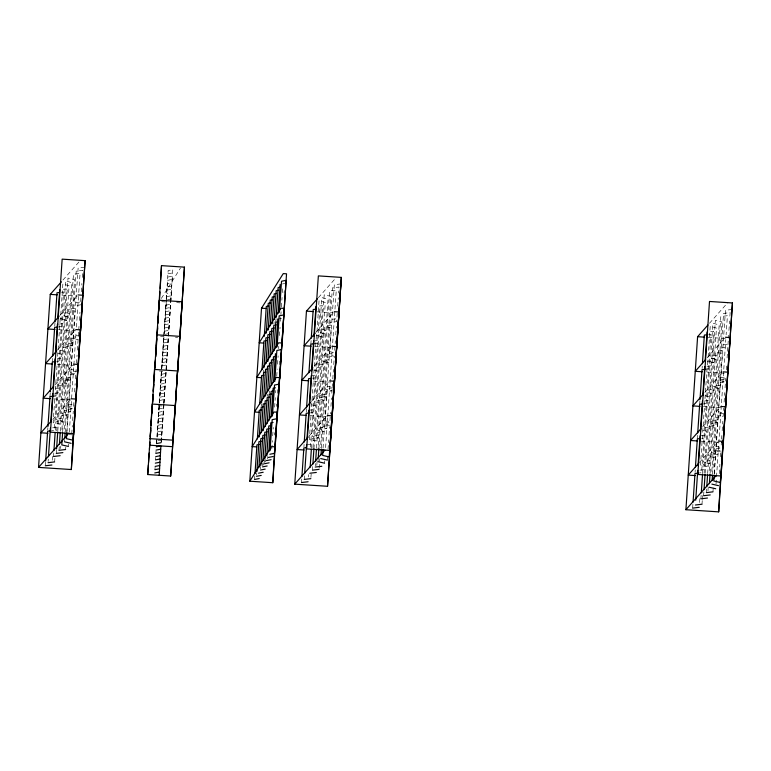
<?xml version="1.0" encoding="UTF-8"?>
<svg xmlns="http://www.w3.org/2000/svg" width="771" height="771" viewBox="0 0 771 771"><rect width="100%" height="100%" fill="white"/><g stroke="black" fill="none" stroke-linecap="round" stroke-linejoin="round"><path stroke-width="0.58" stroke-dasharray="3.85 2.89" d="M45.306 465.78L45.547 462.205M47.725 429.987L47.889 427.597M49.99 396.573L50.231 392.998M52.332 361.975L52.573 358.39M54.751 326.181L54.992 322.596M48.13 461.492L48.294 459.111M52.226 460.229L52.63 454.264M53.536 456.499L53.777 452.914M55.31 430.247L55.878 421.891L62.47 421.111L55.907 419.597L62.923 315.782L69.496 317.295L63.27 315.445L65.612 280.846L71.838 282.697L61.747 431.847M54.645 461.906L54.895 458.321M56.746 430.883L66.345 288.884L61.95 289.414M56.283 453.406L56.601 448.635M57.815 430.729L60.957 384.199L67.559 383.409L60.986 381.896L68.012 278.08L74.575 279.603L64.244 432.338M59.02 450.312L59.261 446.727M60.311 431.22L61.362 415.704L67.964 414.923L61.391 413.401L66.046 346.497L72.638 345.716L66.075 344.194L68.407 309.595L74.98 311.108L66.826 431.625M60.62 448.558L60.784 446.168M62.682 431.789L64.138 410.307L70.701 411.83L64.109 412.61L73.467 274.197L80.059 273.406L78.69 293.693M64.533 441.822L64.697 439.431M65.178 432.271L66.875 407.213L73.447 408.726L66.846 409.517L69.188 374.908L75.789 374.128L69.217 372.615L71.558 338.006L78.122 339.519L77.399 350.265M65.622 449.522L65.786 447.141M66.942 431.509L68.802 404.062L75.365 405.585M68.359 446.428L68.523 444.038M69.332 432.107L76.107 331.877M76.435 327.106L78.613 294.888M71.751 433.784L72.32 425.438M72.638 420.658L73.284 411.116M73.602 406.346L74.006 400.38M74.575 392.025L75.144 383.669M75.462 378.898L76.107 369.357M76.512 363.392L77.071 355.036M78.363 335.944L79.008 326.393M79.413 320.428L79.982 312.082M80.945 297.76L80.463 304.921L73.871 305.702M81.35 291.795L81.919 283.439M82.324 277.473L82.805 270.313L76.204 271.103L71.53 340.31L78.122 339.519M155.887 453.367L156.05 450.977M156.455 443.576L166.237 299.755M166.218 299.196L168.155 270.563L172.791 269.648L170.776 299.476M154.952 469.674L155.106 467.293M155.511 459.892L155.675 457.502M156.696 442.862L166.372 299.678M166.353 299.119L167.403 283.612L172.039 282.697M157.178 437.138L159.279 406.115M159.52 402.539L161.775 369.126M161.862 367.931L164.117 334.527M164.204 333.332L166.459 299.919M161.091 442.67L163.722 404.168M163.751 403.291L170.748 300.353M161.255 441.716L163.915 403.773M163.886 403.214L172.415 276.172L167.779 277.088M161.39 441.638L163.944 404.332M164.021 403.137L171.47 292.479L166.835 293.394M254.594 479.466L254.835 475.88M256.647 475.129L256.81 472.739M261.33 405.922L261.494 403.532M263.586 372.509L263.749 370.119M260.608 468.835L260.762 466.445M262.583 465.694L262.738 463.304M267.258 396.487L267.421 394.097M263.672 465.096L263.827 462.716M264.559 462.542L264.713 460.162M269.156 394.53L269.397 390.955M273.917 324.128L274.081 321.748M265.648 461.954L265.802 459.574M275.816 322.182L276.057 318.596M267.624 458.812L267.788 456.422M271.816 448.944L272.385 440.588M272.703 435.817L273.271 427.462M274.64 407.175L275.286 397.634M275.613 392.863L275.767 390.473M276.741 376.152L277.223 368.991M277.541 364.22L278.109 355.865M278.591 348.714L278.755 346.324M279.478 335.587L280.046 327.232M280.451 321.266L281.097 311.715M281.415 306.945L282.061 297.404M282.388 292.633L282.793 286.658M274.515 435.056L274.678 432.666M276.452 406.423L276.616 404.033M277.348 393.297L277.589 389.712M279.275 364.654L279.526 361.079M284.123 293.067L284.287 290.677M301.509 482.53L301.75 478.955M303.928 446.737L304.092 444.347M306.27 412.128L306.511 408.553M310.867 344.117L311.108 340.541M304.256 479.437L304.497 475.852M308.429 476.97L308.593 474.589M310.453 447.141L319.811 308.728L317.604 308.988M311.436 448.192L312.082 438.641L318.674 437.861L312.11 436.338L319.127 332.532L325.699 334.045L319.473 332.195L321.806 297.587L328.032 299.447L317.951 448.597M310.935 477.461L311.176 473.876M312.949 447.623L322.548 305.634L318.153 306.154M312.486 470.146L312.727 466.571M313.932 448.674L317.16 400.939L323.762 400.159L317.189 398.646L324.205 294.83L330.778 296.343L320.534 447.884M315.31 465.857L315.464 463.477M316.515 447.961L317.565 432.454L324.157 431.664L317.594 430.151L319.936 395.552L326.499 397.065L319.907 397.846L322.249 363.247L328.841 362.457L322.278 360.944L324.61 326.345L331.183 327.858L323.03 448.375M316.823 465.298L317.064 461.723M317.999 461.656L318.153 459.275M318.886 448.529L320.341 427.057L326.904 428.57L320.312 429.36L329.67 290.946L336.262 290.156L327.714 416.639M319.155 468.17L319.801 458.629M321.468 447.826L325.391 391.658L331.983 390.878L325.42 389.355L332.407 287.843L339.009 287.063L338.604 293.028M324.562 463.178L324.726 460.788M325.613 447.662L327.627 417.834M327.309 460.085L327.714 454.109M328.032 449.339L328.677 439.798M329.005 435.027L329.564 426.671M329.969 420.706L330.537 412.35M330.942 406.384L331.501 398.029M331.829 393.258L332.474 383.717M332.793 378.937L333.438 369.396M333.766 364.625L334.325 356.269L327.762 354.756M334.73 350.304L335.375 340.753M335.78 334.787L336.349 326.441M337.235 313.315L336.667 321.661L330.065 322.451M337.717 306.154L338.276 297.799M692.657 508.099L692.975 503.328M695.076 472.305L695.24 469.915M697.331 438.892L697.582 435.307M699.673 404.283L699.914 400.708M702.092 368.49L702.256 366.1M699.576 502.538L699.981 496.572M700.887 498.808L701.128 495.233M702.574 473.751L703.219 464.209L709.821 463.429L703.248 461.906L710.274 358.101L716.837 359.614L710.611 357.763L712.953 323.155L719.179 325.005L709.175 472.97M701.995 504.215L702.236 500.639M702.314 499.444L702.805 492.284M704.096 473.192L713.695 331.202L709.301 331.723M703.624 495.714L703.952 490.944M705.157 473.047L708.308 426.508L714.9 425.727L708.337 424.214L715.353 320.399L721.926 321.912L711.594 474.647M706.371 492.621L706.612 489.045M707.662 473.529L708.713 458.022L715.305 457.232L708.742 455.719L711.074 421.111L717.647 422.633L711.045 423.414L713.387 388.815L719.989 388.025L713.416 386.512L715.758 351.904L722.331 353.426L714.177 473.943M707.961 490.867L708.212 487.291M710.11 472.912L711.479 452.625L718.052 454.138L711.45 454.929L720.808 316.505L727.41 315.725L726.118 334.816M712.529 474.589L714.225 449.532L720.789 451.045L720.307 458.205M712.963 491.84L713.368 485.875M714.293 473.828L718.456 414.075L725.058 413.295M716.028 483.966L716.432 478.001M716.519 476.806L725.79 339.587M719.256 473.712L719.902 464.171M721.193 445.079L721.521 440.308M721.598 439.113L721.839 435.528M722.167 430.758L722.812 421.217M720.789 451.045L714.197 451.825L716.538 417.227L723.131 416.436L723.699 408.09M724.104 402.125L724.75 392.574M725.068 387.803L725.713 378.253M726.282 369.907L726.677 363.941M727.082 357.975L727.814 347.229L721.213 348.02M727.969 344.849L728.614 335.298M728.942 330.528L729.588 320.987M729.906 316.206L730.147 312.631L723.555 313.411L718.871 382.618L725.472 381.838L718.9 380.325L716.567 414.923L723.131 416.436M161.351 298.464L180.539 267.942M62.952 280.046L80.415 260.338M59.82 315.551L77.283 295.833M57.478 350.15L74.941 330.441M55.136 384.758L72.609 365.04M52.804 419.357L70.267 399.648M318.365 297.693L335.038 278.871M316.023 332.291L333.486 312.583M314.472 366.003L331.144 347.191M311.339 401.498L328.812 381.79M308.998 436.107L326.47 416.398M709.503 323.261L727.766 302.646M707.161 357.86L724.634 338.151M704.829 392.468L722.292 372.75M702.487 427.067L719.95 407.358M699.355 462.571L717.618 441.956M167.962 273.821L172.598 272.915M167.586 280.345L172.222 279.439M167.211 286.87L171.846 285.964M167.018 290.137L171.663 289.221M166.642 296.662L171.287 295.746M167.615 299.688L171.095 299.003M165.813 305.162L170.449 304.256M282.446 283.969L284.769 283.516M165.62 308.429L170.266 307.513M165.437 311.686L170.073 310.78M165.245 314.954L169.89 314.038M165.061 318.211L169.697 317.305M164.869 321.478L169.514 320.563M164.686 324.736L169.321 323.83M164.493 328.003L169.138 327.087M164.31 331.26L168.945 330.345M165.273 334.296L168.753 333.612M163.471 339.77L168.107 338.855M277.791 319.03L282.427 318.124M163.279 343.028L167.924 342.122M163.095 346.295L167.731 345.379M162.903 349.552L167.548 348.646M162.72 352.819L167.355 351.904M162.527 356.077L167.172 355.171M162.344 359.344L166.979 358.428M162.151 362.601L166.796 361.686M161.968 365.868L166.603 364.953M161.129 374.369L165.775 373.463M160.946 377.636L165.582 376.72M160.754 380.893L165.399 379.987M160.57 384.16L165.206 383.245M160.378 387.418L165.013 386.512M160.195 390.685L164.83 389.769M160.002 393.942L164.637 393.037M159.819 397.21L164.454 396.294M159.626 400.467L164.262 399.551M158.787 408.977L163.433 408.061M158.604 412.234L163.24 411.329M158.412 415.502L163.057 414.586M158.228 418.759L162.864 417.853M158.036 422.026L162.681 421.111M157.853 425.284L162.488 424.378M157.66 428.551L162.305 427.635M157.477 431.808L162.112 430.902M157.284 435.075L161.929 434.16M84.723 267.171L78.131 267.951L73.447 337.158L77.852 336.638M61.41 292.248L63.608 291.978L54.249 430.391L52.042 430.661M75.789 302.56L82.391 301.769M71.125 308.795L77.717 308.014M340.927 283.911L334.335 284.701L329.651 353.908L334.055 353.378M58.509 324.148L64.012 323.492M59.068 326.846L61.266 326.586M68.783 343.403L75.385 342.613M331.993 319.3L337.486 318.645M327.328 325.545L333.92 324.764M57.266 358.621L61.67 358.091M56.726 361.454L58.924 361.185M313.614 341.023L320.206 340.233M77.707 370.976L71.105 371.767L68.773 406.365L74.267 405.71M315.272 343.596L317.469 343.336M66.441 378.002L73.043 377.221M63.704 381.105L70.296 380.315L63.733 378.802M327.733 357.05L334.325 356.269M732.074 309.479L725.472 310.27L718.485 411.772L723.959 413.034M324.986 360.153L331.588 359.363M54.934 393.22L59.328 392.699M54.384 396.053L56.582 395.793M311.272 375.622L317.874 374.841M312.93 378.195L315.127 377.935M708.751 334.556L710.949 334.296L701.591 472.71L699.393 472.97M58.615 418.798L65.217 418.017M332.812 387.852L327.309 388.507L324.976 423.115L329.371 422.585M723.14 344.868L729.732 344.088M322.644 394.752L329.246 393.971M52.592 427.828L56.987 427.298M718.476 351.113L725.068 350.333M308.93 410.23L315.532 409.44M310.588 412.803L312.785 412.543M706.959 366.331L711.354 365.801M706.409 369.164L708.616 368.895M323.049 426.257L329.651 425.476L323.078 423.963M720.798 379.477L725.193 378.947M716.134 385.722L722.726 384.931M314.819 435.548L321.42 434.757M306.598 444.828L313.19 444.048M704.617 400.93L709.012 400.409M704.077 403.763L706.275 403.503M713.792 420.32L720.393 419.54M701.176 435.663L706.679 435.008M701.735 438.371L703.933 438.101M716.114 448.683L720.519 448.153M705.966 461.116L712.568 460.326M699.933 470.137L704.337 469.616M61.959 295.148L77.177 296.141M161.727 301.673L165.167 301.895M176.646 302.646L180.086 302.868M316.987 311.821L333.38 312.891M708.135 337.39L725.694 338.536M58.451 329.68L76.011 330.826M160.541 336.349L163.982 336.57M175.451 337.322L177.754 337.476M314.645 346.42L331.038 347.49M706.968 372.065L724.528 373.212M57.276 364.355L74.845 365.502M159.346 371.024L162.787 371.256M313.479 381.105L328.706 382.098M703.451 406.596L723.362 407.898M53.768 398.886L73.669 400.188M158.151 405.71L162.739 406.009M309.971 415.627L326.364 416.697M701.118 441.195L722.186 442.573M68.995 434.632L72.503 434.863M158.103 440.463L161.553 440.684M713.011 355.007L719.584 356.52M720.827 377.173L727.39 378.686M710.679 389.606L717.242 391.119M707.932 392.699L714.505 394.212M705.195 395.793L711.758 397.316M321.873 329.439L328.436 330.952M705.59 427.307L712.163 428.821M702.853 430.401L709.416 431.914M329.68 351.605L334.065 352.617M716.143 446.38L722.716 447.893M319.531 364.037L326.094 365.55M316.785 367.131L323.357 368.654M65.67 312.689L72.233 314.202M314.048 370.225L320.611 371.747M327.338 386.213L332.812 387.476M80.049 336.378L73.476 334.855L71.134 369.463L76.608 370.726M314.452 401.739L321.015 403.252M63.328 347.287L69.901 348.81M311.706 404.833L318.278 406.346M60.581 350.391L67.154 351.904M57.844 353.484L64.407 354.997M325.005 420.812L329.381 421.824M58.249 384.989L64.812 386.502M55.502 388.083L62.075 389.596M60.186 318.876L53.16 422.691L59.733 424.204L69.091 285.79L62.865 283.94L60.523 318.539L66.749 320.389L60.186 318.876M316.389 335.626L309.364 439.431L315.937 440.954L325.295 302.54L319.069 300.68L316.727 335.289L322.953 337.139L316.389 335.626M707.527 361.194L700.511 465L707.074 466.522L716.442 328.099L710.216 326.249L707.874 360.857L714.1 362.707L707.527 361.194"/><path stroke-width="1.16" d="M71.337 469.539L73.399 433.659L50.452 432.165L62.152 259.143L85.099 260.646L71.337 469.539L38.55 467.399L50.25 294.387L61.362 281.839M73.679 434.94L75.741 399.06L71.057 398.752M76.011 400.332L78.083 364.452L73.399 364.143M78.353 365.733L80.425 329.853L75.741 329.545M80.695 331.125L82.767 295.245L78.083 294.936M147.733 474.541L161.505 265.638L184.452 267.132L170.68 476.035L147.733 474.541L148.389 464.923M150.278 436.347L150.769 427.972M150.904 425.582L152.147 404.052L175.094 405.556L173.022 441.436M152.552 402.934L153.034 394.569M153.246 390.974L154.479 369.444L177.436 370.947L175.364 406.828M154.894 368.336L155.376 359.961M155.578 356.375L156.821 334.845L179.778 336.349L177.706 372.229M157.236 333.727L157.65 326.557M157.853 322.962L159.163 300.237L182.11 301.74L180.048 337.621M159.568 299.129L159.982 291.949M160.195 288.364L161.505 265.638M159.212 475.283L160.898 445.927L156.262 446.843M170.68 476.035L184.452 267.132M272.78 482.713L274.842 446.823L271.565 446.611L249.823 481.21L272.78 482.713L286.542 273.811L283.265 273.599L261.523 308.198L249.823 481.21M275.112 448.105L277.184 412.225L273.907 412.013L252.165 446.611L256.753 446.91M277.454 413.507L279.526 377.617L276.249 377.405L254.507 412.003L259.095 412.302M279.796 378.898L281.868 343.018L278.591 342.806L256.849 377.405L261.436 377.703M282.138 344.3L284.2 308.41L280.923 308.198L259.181 342.796L263.778 343.095M317.565 298.589L306.453 311.127L294.753 484.149L327.54 486.289L341.302 277.387L318.356 275.893L306.656 448.905L329.603 450.409M329.872 451.69L331.944 415.8L327.261 415.502M332.214 417.082L334.286 381.202L329.603 380.893M334.556 382.483L336.628 346.593L331.944 346.295M336.898 347.875L338.97 311.995L334.286 311.686M341.302 277.387L327.54 486.289M718.678 511.857L720.75 475.977L697.803 474.473L709.503 301.461L732.45 302.955L718.678 511.857L685.901 509.718L697.601 336.696L707.913 325.054M721.02 477.249L723.092 441.369L718.408 441.06M723.362 442.65L725.434 406.77L720.75 406.462M725.704 408.042L727.766 372.162L723.082 371.853M728.046 373.443L730.108 337.563L725.424 337.255M45.634 461.01L47.648 431.182L50.944 430.787M47.975 426.411L49.99 396.573L53.286 396.188M50.308 391.803L52.332 361.975L55.628 361.58M52.736 356.009L54.664 327.367L57.97 326.981M55.069 321.401L57.006 292.768L59.203 292.508M48.457 456.721L50.394 428.088M50.799 422.123L52.727 393.48M53.132 387.514L55.069 358.881M55.473 352.916L57.411 324.273M57.815 318.307L59.752 289.674M53.941 450.534L55.146 432.637M56.601 448.635L57.729 431.924M59.425 444.347L60.234 432.406M62.605 432.984L61.796 444.915L68.359 446.428M64.783 438.236L65.101 433.466M66.865 432.704L66.46 438.67L73.023 440.183L85.099 260.646M148.543 462.523L149.198 452.914M149.439 449.31L149.931 442.101M150.249 437.292L150.74 430.083M151.068 425.274L151.473 419.27M151.877 413.256L152.282 407.252M152.61 402.443L153.015 396.439M153.342 391.629L153.824 384.421M154.152 379.621L154.557 373.607M154.961 367.603L155.376 361.599M155.694 356.79L156.099 350.786M156.426 345.977L156.918 338.768M157.236 333.959L157.65 327.954M157.968 323.145L158.46 315.937M158.787 311.127L159.192 305.123M254.999 473.5L256.936 444.857L259.249 444.404M257.341 438.892L259.268 410.259L261.591 409.796M259.673 404.293L261.61 375.65L263.933 375.198M262.015 369.685L263.952 341.052L266.274 340.589M264.28 336.281L266.294 306.444L268.616 305.991M256.888 471.544L258.911 441.716L261.224 441.263M259.229 436.945L261.253 407.107L263.566 406.654M261.571 402.337L263.586 372.509L265.908 372.056M263.913 367.738L265.928 337.9L268.25 337.447M266.255 333.13L268.269 303.302L270.592 302.849M258.95 467.207L260.887 438.564L263.21 438.111M261.292 432.598L263.229 403.965L265.542 403.512M263.634 398L265.571 369.357L267.884 368.904M265.966 363.392L267.903 334.759L270.226 334.306M268.231 329.988L270.245 300.15L272.568 299.697M260.849 465.26L262.863 435.422L265.185 434.969M263.181 430.652L265.205 400.824L267.518 400.361M265.523 396.053L267.547 366.215L269.86 365.762M267.865 361.445L269.879 331.617L272.202 331.154M270.284 325.651L272.221 297.008L274.543 296.556M262.901 460.913L264.839 432.28L267.161 431.827M265.243 426.315L267.18 397.672L269.493 397.219M267.585 391.707L269.522 363.074L271.835 362.621M269.917 357.108L271.855 328.465L274.177 328.012M272.182 323.695L274.197 293.867L276.519 293.414M264.8 458.967L266.814 429.139L269.137 428.676M267.219 423.173L269.156 394.53L271.479 394.077M269.561 388.565L271.498 359.932L273.811 359.469M271.903 353.966L273.83 325.323L276.153 324.87M274.235 319.358L276.172 290.725L278.495 290.262M266.776 455.815L268.79 425.987L271.113 425.534M269.195 420.022L271.132 391.389L273.454 390.926M271.537 385.423L273.474 356.78L275.787 356.327M273.878 350.815L275.816 322.182L278.129 321.719M276.134 317.401L278.148 287.573L280.471 287.12M268.828 451.478L270.766 422.845L273.088 422.392M271.17 416.88L273.107 388.237L275.43 387.784M273.512 382.271L275.449 353.638M275.854 347.673L277.791 319.03M278.186 313.065L280.124 284.432M270.072 450.688L272.173 419.665L276.808 418.749M272.414 416.08L274.515 385.057L279.15 384.141M274.755 381.481L276.847 350.458L281.492 349.542M277.088 346.873L279.189 315.85L283.824 314.934M279.43 312.274L281.531 281.251L286.166 280.336L274.466 453.348L269.831 454.264M301.914 476.565L303.851 447.932L306.048 447.662M304.256 441.956L306.193 413.323L308.39 413.063M306.598 407.358L308.535 378.725L311.831 378.33M308.93 372.75L310.867 344.117L314.173 343.721M311.272 338.151L313.209 309.518L316.505 309.123M304.661 473.471L306.598 444.828M306.993 438.863L308.93 410.23M309.335 404.264L311.272 375.622M311.6 370.851L313.614 341.023M313.932 336.252L315.956 306.415M310.144 467.284L311.349 449.377M312.881 464.181L313.932 448.674M315.628 461.087L316.438 449.156M318.24 458.08L318.886 448.529M320.977 454.986L321.382 449.021M323.068 449.445L322.663 455.42L329.227 456.933L340.927 283.911M693.062 502.133L694.999 473.49L698.295 473.105M695.403 467.525L697.331 438.892L700.637 438.497M697.736 432.926L699.673 404.283L702.979 403.898M700.001 399.513L702.015 369.685L705.311 369.29M702.42 363.719L704.357 335.077L707.653 334.691M695.721 500.234L697.736 470.397M698.063 465.626L700.078 435.798M700.405 431.028L702.42 401.19M702.824 395.224L704.761 366.591M705.157 360.626L707.094 331.983M701.292 492.842L702.497 474.946M704.029 489.749L705.08 474.242M706.776 486.655L707.576 474.724M709.387 483.648L710.033 474.098M712.125 480.555L712.452 475.774M714.206 475.013L713.801 480.979L720.374 482.501L732.45 302.955M59.02 316.447L47.908 328.986L54.934 329.448M56.688 351.046L45.566 363.594L52.592 364.047M53.556 386.55L43.234 398.193L50.26 398.655M51.214 421.149L40.892 432.801L47.918 433.254M38.55 467.399L68.715 433.35M315.223 333.188L304.111 345.736L311.137 346.189M312.891 367.796L301.769 380.334L308.795 380.797M310.549 402.395L299.427 414.943L306.453 415.396M308.207 437.003L297.095 449.541L304.121 450.004M294.753 484.149L324.919 450.1M705.581 359.652L695.259 371.304L702.285 371.757M703.239 394.26L692.917 405.903L699.943 406.365M700.897 428.859L690.575 440.511L697.601 440.964M698.555 463.467L688.233 475.109L695.259 475.572M685.901 509.718L716.066 475.668M156.455 443.576L161.091 442.67M156.079 450.1L160.715 449.194M155.887 453.367L160.522 452.452M155.703 456.625L160.339 455.719M155.511 459.892L160.146 458.976M155.328 463.149L159.963 462.243M155.135 466.416L159.77 465.501M154.952 469.674L159.587 468.758M154.759 472.941L159.395 472.025M268.424 457.444L273.069 456.538M266.448 460.595L271.093 459.68M264.472 463.737L269.118 462.822M262.497 466.879L267.142 465.973M260.521 470.031L265.166 469.115M258.545 473.172L263.19 472.257M256.57 476.314L261.205 475.408M254.594 479.466L259.229 478.55M59.02 450.312L65.622 449.522M56.283 453.406L62.875 452.616M53.536 456.499L60.138 455.709M48.053 462.687L54.645 461.906M45.306 465.78L51.908 465M315.223 467.053L321.825 466.272M312.486 470.146L319.078 469.366M309.74 473.249L316.332 472.459M304.256 479.437L310.848 478.646M301.509 482.53L308.111 481.75M706.371 492.621L712.963 491.84M703.624 495.714L710.226 494.934M700.887 498.808L707.479 498.027M695.394 505.005L701.995 504.215M692.657 508.099L699.249 507.308M50.25 294.387L57.276 294.84M261.523 308.198L266.12 308.496M306.453 311.127L313.479 311.59M697.601 336.696L704.617 337.158M149.805 438.651L172.752 440.154M149.429 445.175L172.376 446.679M711.884 484.13L718.456 485.643M709.137 487.224L715.71 488.747M320.736 458.562L327.309 460.085M317.999 461.656L324.562 463.178M64.533 441.822L71.105 443.335"/></g></svg>
